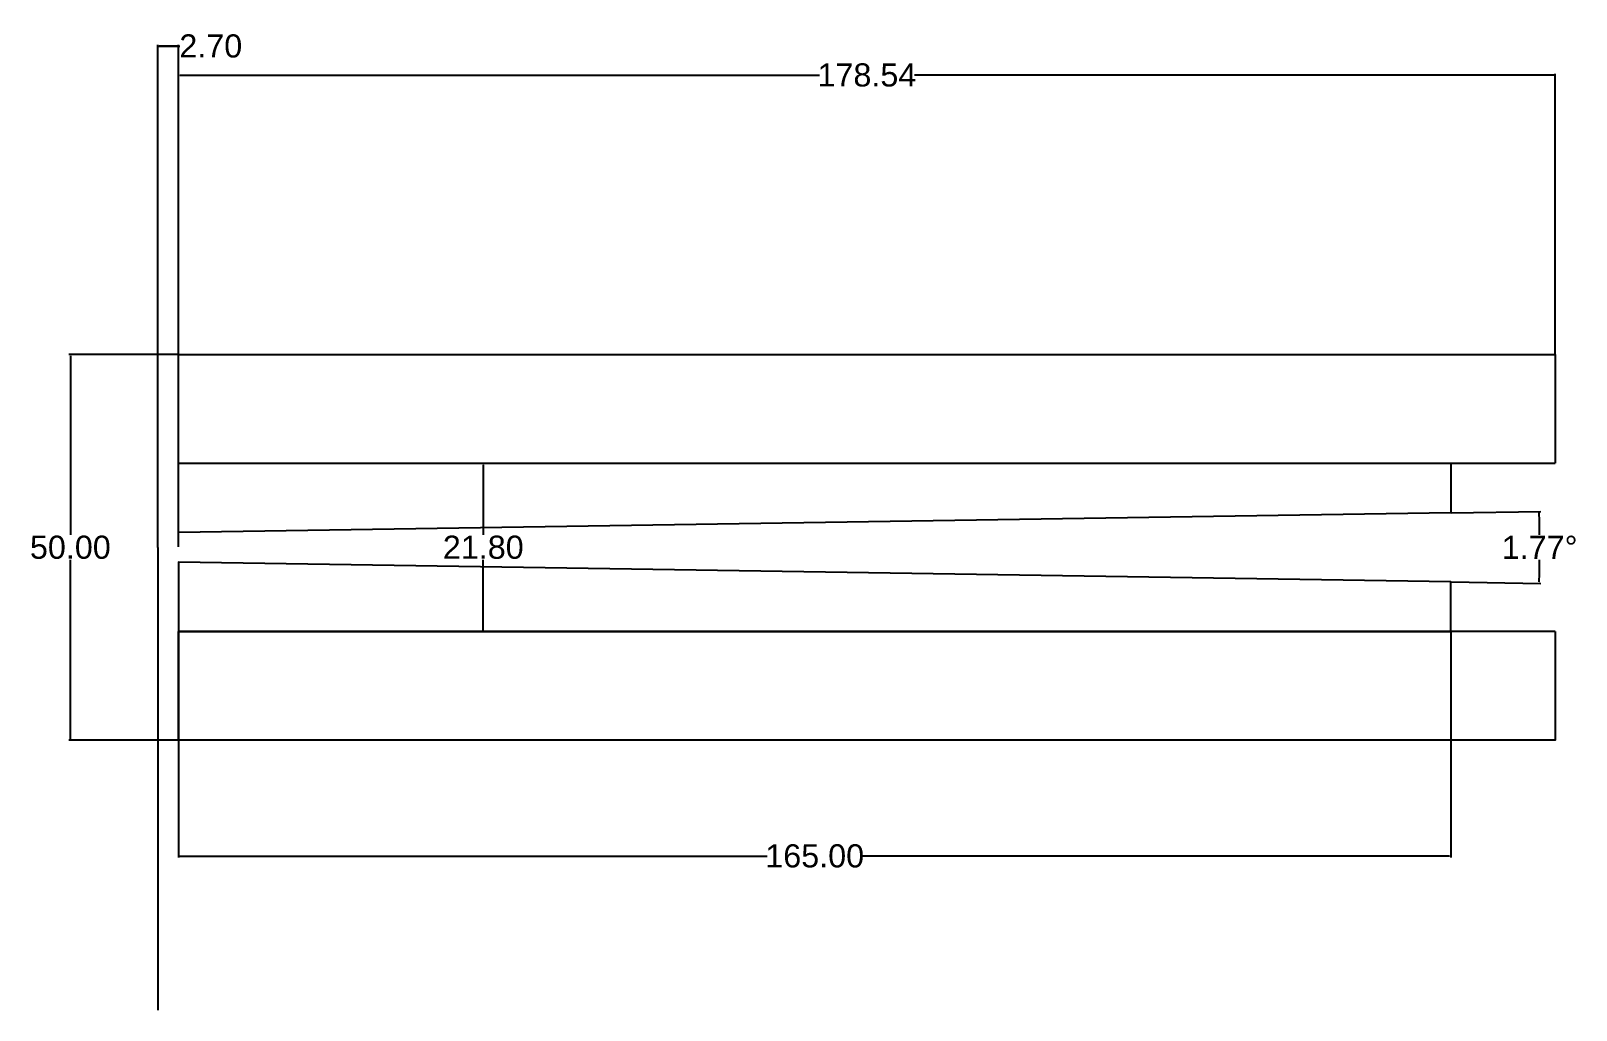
# Model space of a CAD drawing. Header units: millimetres. Extents: x -16 to 184, y -60 to 67.
import ezdxf

# ---------------------------------------------------------------- set-up
doc = ezdxf.new("R2010")
doc.units = ezdxf.units.MM
doc.header["$MEASUREMENT"] = 0
doc.layers.add('Dimensions', color=1, linetype='Continuous')
doc.styles.get("Standard").update_dxf_attribs({"font": 'arial.ttf'})
doc.dimstyles.get("Standard").update_dxf_attribs({"dimtxt": 3, "dimasz": 0.18, "dimexe": 0.18, "dimexo": 0.0625, "dimgap": 0.09, "dimtad": 0, "dimtih": 1, "dimtoh": 1, "dimzin": 0, "dimdsep": 46, "dimtxsty": 'Standard', "dimcen": 0.09, "dimazin": 0, "dimtfac": 1, "dimtdec": 4, "dimtofl": 0, "dimtmove": 0, "dimatfit": 3, "dimfxl": 1, "dimtolj": 1, "dimtzin": 0, "dimarcsym": 0})

# ---------------------------------------------------------------- blocks, each defined once
blk = doc.blocks.new('*D21')
at = {"layer": 'Defpoints', "color": 0}
for p in [(2.7, 65), (0, 0), (2.7, 0)]:
    blk.add_point(p, dxfattribs=at)
at = {"layer": 'Dimensions', "color": 0, "lineweight": -2}
for p, q in [((0, 0.0625), (0, 65.18)), ((0, 65), (2.88, 65)), ((0.18, 65), (2.52, 65)), ((2.52, 65), (0.18, 65)), ((2.7, 0.0625), (2.7, 65.18))]:
    blk.add_line(p, q, dxfattribs=at)
at = {"layer": 'Dimensions', "color": 0}
for points in [[(0.18, 65.03), (0.18, 64.97), (0, 65)], [(2.52, 64.97), (2.52, 65.03), (2.7, 65)]]:
    blk.add_solid(points, dxfattribs=at)
at = {"layer": 'Dimensions', "color": 0, "insert": (6.882, 65), "char_height": 3, "attachment_point": 5}
blk.add_mtext('\\A1;2.70', dxfattribs=at)
blk = doc.blocks.new('*D23')
at = {"layer": 'Defpoints', "color": 0}
for p in [(181.24, 61.24), (2.7, 25), (181.24, 25)]:
    blk.add_point(p, dxfattribs=at)
at = {"layer": 'Dimensions', "color": 0, "lineweight": -2}
for p, q in [((2.7, 25.06), (2.7, 61.42)), ((2.88, 61.24), (85.81, 61.24)), ((181.06, 61.24), (98.13, 61.24)), ((181.24, 25.06), (181.24, 61.42))]:
    blk.add_line(p, q, dxfattribs=at)
at = {"layer": 'Dimensions', "color": 0}
for points in [[(2.88, 61.27), (2.88, 61.21), (2.7, 61.24)], [(181.06, 61.21), (181.06, 61.27), (181.24, 61.24)]]:
    blk.add_solid(points, dxfattribs=at)
at = {"layer": 'Dimensions', "color": 0, "insert": (91.97, 61.24), "char_height": 3, "attachment_point": 5}
blk.add_mtext('\\A1;178.54', dxfattribs=at)
blk = doc.blocks.new('*D26')
at = {"layer": 'Defpoints', "color": 0}
for p in [(2.7, 10.9), (2.7, -10.9), (42.22, -10.9)]:
    blk.add_point(p, dxfattribs=at)
at = {"layer": 'Dimensions', "color": 0, "lineweight": -2}
for p, q in [((2.76, 10.9), (42.4, 10.9)), ((42.22, 10.72), (42.22, 1.62)), ((42.22, -10.72), (42.22, -1.62)), ((2.76, -10.9), (42.4, -10.9))]:
    blk.add_line(p, q, dxfattribs=at)
at = {"layer": 'Dimensions', "color": 0}
for points in [[(42.25, 10.72), (42.19, 10.72), (42.22, 10.9)], [(42.19, -10.72), (42.25, -10.72), (42.22, -10.9)]]:
    blk.add_solid(points, dxfattribs=at)
at = {"layer": 'Dimensions', "color": 0, "insert": (42.22, 0), "char_height": 3, "attachment_point": 5}
blk.add_mtext('\\A1;21.80', dxfattribs=at)
blk = doc.blocks.new('*D27')
at = {"layer": 'Defpoints', "color": 0}
for p in [(2.7, 25), (-11.33, -25), (2.7, -25)]:
    blk.add_point(p, dxfattribs=at)
at = {"layer": 'Dimensions', "color": 0, "lineweight": -2}
for p, q in [((2.64, 25), (-11.51, 25)), ((-11.33, 24.82), (-11.33, 1.62)), ((-11.33, -24.82), (-11.33, -1.62)), ((2.64, -25), (-11.51, -25))]:
    blk.add_line(p, q, dxfattribs=at)
at = {"layer": 'Dimensions', "color": 0}
for points in [[(-11.3, 24.82), (-11.36, 24.82), (-11.33, 25)], [(-11.36, -24.82), (-11.3, -24.82), (-11.33, -25)]]:
    blk.add_solid(points, dxfattribs=at)
at = {"layer": 'Dimensions', "color": 0, "insert": (-11.33, 0), "char_height": 3, "attachment_point": 5}
blk.add_mtext('\\A1;50.00', dxfattribs=at)
blk = doc.blocks.new('*D33')
at = {"layer": 'Defpoints', "color": 0}
for p in [(2.7, -10.9), (167.7, -10.9), (167.7, -40.02)]:
    blk.add_point(p, dxfattribs=at)
at = {"layer": 'Dimensions', "color": 0, "lineweight": -2}
for p, q in [((2.7, -10.96), (2.7, -40.2)), ((167.7, -10.96), (167.7, -40.2)), ((2.88, -40.02), (79.04, -40.02)), ((167.52, -40.02), (91.36, -40.02))]:
    blk.add_line(p, q, dxfattribs=at)
at = {"layer": 'Dimensions', "color": 0}
for points in [[(2.88, -39.99), (2.88, -40.05), (2.7, -40.02)], [(167.52, -40.05), (167.52, -39.99), (167.7, -40.02)]]:
    blk.add_solid(points, dxfattribs=at)
at = {"layer": 'Dimensions', "color": 0, "insert": (85.2, -40.02), "char_height": 3, "attachment_point": 5}
blk.add_mtext('\\A1;165.00', dxfattribs=at)
blk = doc.blocks.new('*D35')
at = {"layer": 'Defpoints', "color": 0}
for p in [(167.7, 4.49), (2.7, 1.93), (2.7, -1.93), (179.2, -1.56), (167.7, -4.49)]:
    blk.add_point(p, dxfattribs=at)
at = {"layer": 'Dimensions', "color": 0, "lineweight": -2}
for p, q in [((167.76, 4.49), (179.35, 4.67)), ((167.76, -4.49), (179.35, -4.67))]:
    blk.add_line(p, q, dxfattribs=at)
for start, end in [(0.3073, 0.8533), (359.1467, 359.6927)]:
    blk.add_arc((-122.02, 0), 301.22, start, end, dxfattribs=at)
at = {"layer": 'Dimensions', "color": 0}
for points in [[(179.2, 4.49), (179.14, 4.49), (179.17, 4.67)], [(179.14, -4.49), (179.2, -4.49), (179.17, -4.67)]]:
    blk.add_solid(points, dxfattribs=at)
at = {"layer": 'Dimensions', "color": 0, "insert": (179.21, 0), "char_height": 3, "attachment_point": 5}
blk.add_mtext('\\A1;1.77%%d', dxfattribs=at)

msp = doc.modelspace()

# ---------------------------------------------------------------- linework, layer by layer
for q in [(0, 65), (0, -60)]:
    msp.add_line((0, 0), q)
for points in [[(2.7, 10.9), (2.7, 25), (181.24, 25), (181.24, 10.9)], [(2.7, 10.9), (181.24, 10.9)], [(181.24, -10.9), (181.24, -25), (2.7, -25), (2.7, -10.9)], [(181.24, -10.9), (2.7, -10.9)]]:
    msp.add_lwpolyline(points)
for points in [[(2.7, 10.9), (167.7, 10.9), (167.7, 4.488), (2.7, 1.932)], [(2.7, -10.9), (167.7, -10.9), (167.7, -4.488), (2.7, -1.932)]]:
    msp.add_lwpolyline(points, close=True)

# ---------------------------------------------------------------- dimensions: what is measured, and where the dimension line sits
at = {"layer": 'Dimensions'}
for base, p1, p2, picture, middle in [((2.7, 65), (0, 0), (2.7, 0), '*D21', (6.882, 65)), ((181.24, 61.241), (2.7, 25), (181.24, 25), '*D23', (91.97, 61.241)), ((167.7, -40.024), (2.7, -10.9), (167.7, -10.9), '*D33', (85.2, -40.024))]:
    dim = msp.add_linear_dim(base=base, p1=p1, p2=p2, dimstyle='Standard', override={"dimlfac": 1}, dxfattribs=at)
    dim.commit()
    dim.dimension.update_dxf_attribs({"geometry": picture, "text_midpoint": middle})
for base, p1, p2, picture, middle in [((-11.333, -25), (2.7, 25), (2.7, -25), '*D27', (-11.333, 0)), ((42.221, -10.9), (2.7, 10.9), (2.7, -10.9), '*D26', (42.221, 0))]:
    dim = msp.add_linear_dim(base=base, p1=p1, p2=p2, angle=90, dimstyle='Standard', override={"dimlfac": 1}, dxfattribs=at)
    dim.commit()
    dim.dimension.update_dxf_attribs({"geometry": picture, "text_midpoint": middle})
dim = msp.add_angular_dim_2l(base=(179.203, -1.555), line1=((167.7, 4.488), (2.7, 1.932)), line2=((167.7, -4.488), (2.7, -1.932)), dimstyle='Standard', dxfattribs=at)
dim.commit()
dim.dimension.update_dxf_attribs({"geometry": '*D35', "text_midpoint": (179.207, 0)})

doc.saveas('drawing.dxf')
